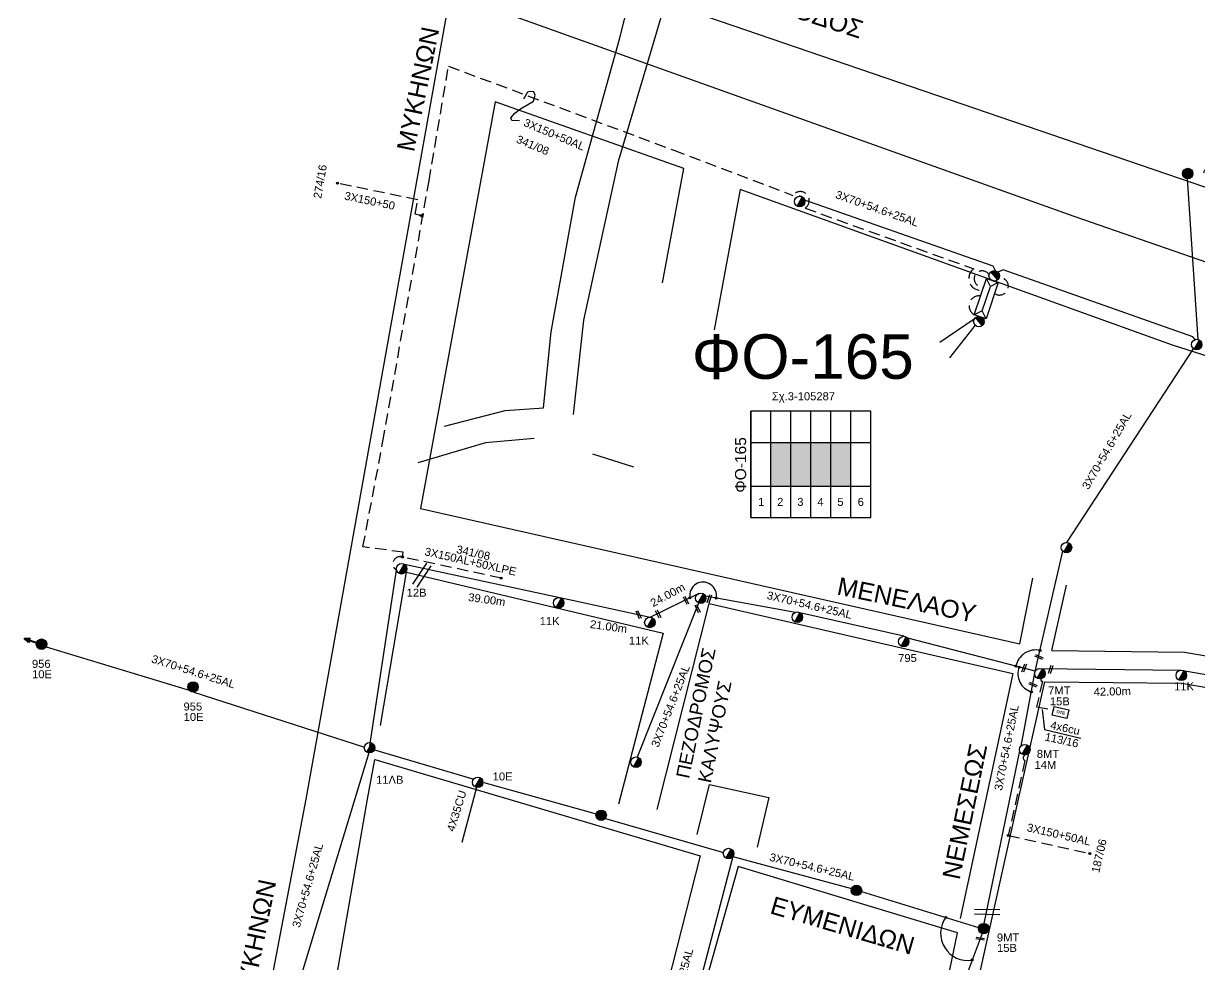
# Model space of a CAD drawing. Header units: millimetres. Extents: x 911 to 5440, y 753 to 2084.
# Drawn here: x 2062.3 to 2326.9, y 1345.3 to 1557 of the extents above; entities that cross this region are included whole.
import ezdxf
from ezdxf.enums import TextEntityAlignment as Align

# ---------------------------------------------------------------- set-up
doc = ezdxf.new("R2010")
doc.units = ezdxf.units.MM
doc.linetypes.add('DASHED', pattern=[19.05, 12.7, -6.35])
for name, color, linetype in [('Pillar OTE', 7, 'Continuous'), ('Άγνωστα', 7, 'Continuous'), ('Ασφαλειοκιβώτια Χ.Τ 6 αναχωρήσεων', 7, 'Continuous'), ('Γέφυρες Εναέριου Δικτύου', 7, 'Continuous'), ('Γυμνά εναέρια ΧΤ (3Φ)   4x35AL', 7, 'Continuous'), ('Επίτονοι', 7, 'Continuous'), ('Επιγραφές - Σχήματα', 7, 'Continuous'), ('Καλώδια ΧΤ   3x150+50AL', 7, 'DASHED'), ('Καλώδια ΧΤ   3x150AL+50CU XLPE', 7, 'DASHED'), ('Καλώδια ΧΤ   3x150AL+50XLPE', 7, 'DASHED'), ('Μηχανική τομή', 7, 'Continuous'), ('Στύλος Ξύλινος', 7, 'Continuous'), ('Στύλος Ξύλινος @ 1', 7, 'Continuous'), ('Στύλος ΦΜ', 7, 'Continuous'), ('Στύλος ΦΜ @ 1', 7, 'Continuous'), ('Συνδέσεις', 7, 'Continuous'), ('Συνεστραμμένα ΧΤ   3x70+54.6+25 AL', 7, 'SYN_LINE'), ('Τομή', 7, 'Continuous'), ('Υποσταθμός εναέριος 2 στύλων', 7, 'Continuous'), ('Υποσταθμός πόλεως', 7, 'Continuous'), ('Υπόβαθρο ΔΕΗ', 7, 'Continuous'), ('Υπόγεια καλώδια Παροχών ΧΤ   4x50AL', 7, 'DASHED'), ('Υπόγεια καλώδια Παροχών ΧΤ   4x6', 7, 'DASHED')]:
    doc.layers.add(name, color=color, linetype=linetype)
doc.styles.get("Standard").update_dxf_attribs({"font": 'arial.ttf'})
doc.linetypes.add('SYN_LINE', pattern='A,0.5,-0.0001,["/\\/\\/\\/",Standard,S=0.1,R=0,X=0,Y=-0.05],-0.25', length=0.7501)
doc.dimstyles.new('ISO-25', dxfattribs={"dimtxt": 2.5, "dimasz": 1.8, "dimexe": 1.25, "dimexo": 0.625, "dimtad": 1, "dimtxsty": 'Standard', "dimcen": 1.8, "dimadec": 0, "dimazin": 0, "dimtfac": 1, "dimtmove": 0, "dimatfit": 3, "dimfxl": 1.25, "dimarcsym": 0})

# ---------------------------------------------------------------- blocks, each defined once
blk = doc.blocks.new('ΥΠΑΡΧΩΝ ΤΣΙΜΕΝΤΕΝΙΟΣ ΣΤΥΛΟΣ')
at = {"layer": 'Στύλος ΦΜ'}
blk.add_hatch(color=7, dxfattribs=at).paths.add_polyline_path([(-1.29, -2.28, 0.574793), (2.62, 0, 0.268822), (1.3, 2.27)])
at = {"layer": 'Στύλος ΦΜ', "color": 7}
blk.add_line((-1.29, -2.28), (1.3, 2.27), dxfattribs=at)
blk.add_circle((0, 0), 2.62, dxfattribs=at)
at = {"layer": 'Στύλος ΦΜ', "flags": 4}
for tag, p in [('ΑΡΙΘΜΟΣ', (-4.68, 8.05)), ('ΤΥΠΟΣ', (-4.91, 3.03))]:
    blk.add_attdef(tag, p, '', height=4, dxfattribs=at)
blk = doc.blocks.new('ΥΠΑΡΧΩΝ ΞΥΛΙΝΟΣ ΣΤΥΛΟΣ')
at = {"layer": 'Στύλος Ξύλινος'}
h = blk.add_hatch(color=7, dxfattribs=at)
h.paths.add_polyline_path([(-2.62, 0, 0.270008), (-1.29, -2.28), (1.3, 2.27, 0.576266)])
h.paths.add_polyline_path([(-1.29, -2.28, 0.574793), (2.62, 0, 0.268822), (1.3, 2.27)])
at = {"layer": 'Στύλος Ξύλινος', "color": 7}
blk.add_line((-1.29, -2.28), (1.3, 2.27), dxfattribs=at)
blk.add_circle((0, 0), 2.62, dxfattribs=at)
at = {"layer": 'Στύλος Ξύλινος', "flags": 4}
for tag, p in [('ΑΡΙΘΜΟΣ', (-4.91, 8.6)), ('ΤΥΠΟΣ', (-4.85, 3.39))]:
    blk.add_attdef(tag, p, '', height=4, dxfattribs=at)
blk = doc.blocks.new('ΕΠΙΤΟΝΟΣ')
at = {"layer": 'Επίτονοι', "lineweight": 40, "ltscale": 40}
blk.add_hatch(color=256, dxfattribs=at).paths.add_polyline_path([(-1.13, 6.47), (0, 9.1), (1.13, 6.47)])
for p, q in [((-1.13, 6.47), (0, 9.1)), ((1.13, 6.47), (-1.13, 6.47)), ((-1.13, 6.47), (0, 6.47)), ((0, 9.1), (1.13, 6.47)), ((0, 6.47), (0, 0))]:
    blk.add_line(p, q, dxfattribs=at)
blk = doc.blocks.new('ΑΣΦΑΛΕΙΟΚΙΒΩΤΙΟ ΥΠΟΣΤΑΘΜΟΥ 6 ΑΝΑΧΩΡΗΣΕΩΝ')
at = {"layer": 'Ασφαλειοκιβώτια Χ.Τ 6 αναχωρήσεων', "ltscale": 40}
for p, q in [((-23.91, 27), (23.91, 27)), ((-9.83, 27), (-9.83, -27)), ((9.83, 27), (9.83, -27)), ((-23.91, 18), (23.91, 18)), ((-23.91, 9), (23.91, 9)), ((-23.91, 0), (23.91, 0)), ((-23.91, -9), (23.91, -9)), ((-23.91, -18), (23.91, -18))]:
    blk.add_line(p, q, dxfattribs=at)
at = {"layer": 'Ασφαλειοκιβώτια Χ.Τ 6 αναχωρήσεων'}
blk.add_lwpolyline([(-23.91, -27), (23.91, -27), (23.91, 27), (-23.91, 27)], close=True, dxfattribs=at)
for s, p in [('1', (-18.7, 23.8)), ('2', (-18.7, 15.23)), ('3', (-18.7, 6.16)), ('4', (-18.7, -2.87)), ('5', (-18.7, -11.88)), ('6', (-18.7, -21.01))]:
    blk.add_text(s, height=3.6, rotation=270, dxfattribs=at).set_placement(p)
at = {"layer": 'Ασφαλειοκιβώτια Χ.Τ 6 αναχωρήσεων', "ltscale": 40}
for tag, height, p in [('ΟΝΟΜΑ', 5, (-0.27, 31.68)), ('ΚΕΙΜΕΝΟ 1', 2, (16.95, 22.41)), ('ΚΕΙΜΕΝΟ 2', 2, (16.95, 13.71)), ('ΚΕΙΜΕΝΟ 3', 2, (16.95, 4.31)), ('ΚΕΙΜΕΝΟ 4', 2, (16.95, -4.67)), ('ΚΕΙΜΕΝΟ 5', 2, (16.95, -13.51)), ('ΚΕΙΜΕΝΟ 6', 2, (16.95, -22.43)), ('ΣΧ', 2, (-0.21, -29.21))]:
    blk.add_attdef(tag, text='', height=height, dxfattribs=at).set_placement(p, align=Align.MIDDLE_CENTER)
blk = doc.blocks.new('ΥΠΟΣΤΑΘΜΟΣ ΕΝΑΕΡΙΟΣ ΕΠΙ 2 ΣΤΥΛΩΝ')
at = {"layer": 'Υποσταθμός εναέριος 2 στύλων', "linetype": 'Continuous'}
for points in [[(-11.97, -2.11, 0.574793), (-8.45, -0.07, 0.268822), (-9.64, 1.98)], [(9.68, -2.15, 0.574793), (13.19, -0.1, 0.268822), (12.01, 1.95)]]:
    blk.add_hatch(color=256, dxfattribs=at).paths.add_polyline_path(points)
for p, q in [((-11.97, -2.11), (-9.64, 1.98)), ((9.68, -2.15), (12.01, 1.95))]:
    blk.add_line(p, q, dxfattribs=at)
for centre in [(-10.81, -0.07), (10.84, -0.1)]:
    blk.add_circle(centre, 2.36, dxfattribs=at)
at = {"layer": 'Υποσταθμός πόλεως', "linetype": 'Continuous', "ltscale": 40}
blk.add_lwpolyline([(-8.57, 2.82), (8.57, 2.82), (8.57, -2.82), (-8.57, -2.82)], close=True, dxfattribs=at)
for points in [[(-5.75, 0), (-8.57, 2.82)], [(-8.57, -2.82), (-5.75, 0)], [(-5.75, 0), (5.75, 0)], [(5.75, 0), (8.57, 2.82)], [(8.57, -2.82), (5.75, 0)]]:
    blk.add_lwpolyline(points, dxfattribs=at)
at = {"layer": 'Υποσταθμός εναέριος 2 στύλων', "ltscale": 40, "flags": 1}
for tag, p in [('ΜΕΤΑΣΧΗΜΑΤΙΣΜΟΣ', (14.09, 2.51)), ('ΙΣΧΥΣ', (14.07, -0.28)), ('ΑΡΙΘΜΟΣ', (14.19, -3))]:
    blk.add_attdef(tag, p, '', height=1.8, dxfattribs=at)
blk = doc.blocks.new('_ΣΥΝΔΕΣΗ')
at = {"layer": 'Συνδέσεις', "linetype": 'SYN_LINE', "ltscale": 40}
blk.add_hatch(color=256, dxfattribs=at).paths.add_polyline_path([(0.5, -0.01, 1), (-0.5, -0.01, 1)])
at = {"layer": 'Συνδέσεις'}
blk.add_circle((0, -0.01), 0.5, dxfattribs=at)
blk = doc.blocks.new('ΤΟΜΗ')
at = {"layer": 'Τομή', "ltscale": 40}
for p, q in [((-5.68, 0), (5.68, 0)), ((5.68, -2.33), (-5.68, -2.33))]:
    blk.add_line(p, q, dxfattribs=at)
blk = doc.blocks.new('ΜΗΧΑΝΙΚΗ ΤΟΜΗ')
at = {"layer": 'Μηχανική τομή', "ltscale": 40}
for p, q in [((-1.89, 0.78), (1.89, 0.78)), ((1.89, 0), (-1.89, 0))]:
    blk.add_line(p, q, dxfattribs=at)
blk = doc.blocks.new('PILLAR ΟΤΕ')
at = {"layer": 'Pillar OTE', "ltscale": 40}
blk.add_lwpolyline([(-3.31, 2.02), (3.39, 2.02), (3.39, -1.99), (-3.31, -1.99)], close=True, dxfattribs=at)
at = {"layer": 'Pillar OTE', "insert": (-1.81, 0.71), "char_height": 1.3575, "width": 109.961, "attachment_point": 1}
blk.add_mtext('{\\fArial|b1|i0|c161|p34;OTE}', dxfattribs=at)

msp = doc.modelspace()

# ---------------------------------------------------------------- hatches: boundary and pattern name
at = {"layer": 'Pillar OTE', "ltscale": 40}
h = msp.add_hatch(color=256, dxfattribs=at)
h.dxf.hatch_style = 1
h.paths.add_polyline_path([(2152.19, 1514.09), (2151.33, 1513.87), (2152.06, 1513.34)])
at = {"layer": 'Ασφαλειοκιβώτια Χ.Τ 6 αναχωρήσεων'}
for color, points in [(6, [(2234.95, 1462.73), (2230.45, 1462.73), (2230.45, 1452.9), (2234.95, 1452.9)]), (62, [(2239.45, 1462.73), (2234.95, 1462.73), (2234.95, 1452.9), (2239.45, 1452.9)]), (5, [(2243.95, 1462.73), (2239.45, 1462.73), (2239.45, 1452.9), (2243.95, 1452.9)])]:
    msp.add_hatch(color=color, dxfattribs=at).paths.add_polyline_path(points)
at = {"layer": 'Καλώδια ΧΤ   3x150AL+50CU XLPE', "linetype": 'DASHED', "ltscale": 0.2}
h = msp.add_hatch(color=27, dxfattribs=at)
h.dxf.hatch_style = 1
h.paths.add_polyline_path([(2248.45, 1462.73), (2243.95, 1462.73), (2243.95, 1452.9), (2248.45, 1452.9)])

# ---------------------------------------------------------------- linework, layer by layer
at = {"layer": 'Pillar OTE', "ltscale": 40}
msp.add_lwpolyline([(2152.06, 1513.34), (2151.33, 1513.87), (2152.19, 1514.09), (2152.06, 1513.34)], dxfattribs=at)
at = {"layer": 'Άγνωστα'}
msp.add_lwpolyline([(2326.56, 1485.9), (2324.15, 1522.04)], dxfattribs=at)
at = {"layer": 'Άγνωστα', "color": 27, "linetype": 'DASHED', "ltscale": 0.2}
msp.add_arc((2281.9, 1497.85), 1.96, 235.1957, 93.4085, dxfattribs=at)
at = {"layer": 'Γέφυρες Εναέριου Δικτύου', "ltscale": 0.2}
msp.add_arc((2274.71, 1352.33), 6.09, 144.0358, 279.7615, dxfattribs=at)
at = {"layer": 'Γυμνά εναέρια ΧΤ (3Φ)   4x35AL', "color": 30, "linetype": 'SYN_LINE', "ltscale": 15}
msp.add_line((2164.48, 1386.28), (2160.92, 1372.74), dxfattribs=at)
at = {"layer": 'Επιγραφές - Σχήματα'}
msp.add_lwpolyline([(2173.85, 1535.07), (2172.13, 1535.16), (2171.96, 1535.76), (2172.86, 1536.79), (2174.11, 1537.78), (2176.99, 1539.46), (2177.37, 1540.85), (2177.12, 1541.61), (2176.31, 1541.7), (2175.71, 1541.54), (2174.78, 1539.94)], dxfattribs=at)
at = {"layer": 'Επιγραφές - Σχήματα', "color": 0, "linetype": 'Continuous', "ltscale": 0.2}
for centre, radius, start, end in [((2215.18, 1428.31), 3, 348.4837, 189.7259), ((2290.05, 1411.46), 4.6, 78.3038, 168.3572), ((2290.26, 1410.7), 4.24, 159.2944, 253.0793)]:
    msp.add_arc(centre, radius, start, end, dxfattribs=at)
at = {"layer": 'Καλώδια ΧΤ   3x150+50AL', "color": 5, "ltscale": 0.2}
msp.add_lwpolyline([(2147.52, 1436.98), (2147.7, 1438.03), (2138.66, 1439.27), (2143.15, 1462.99), (2153.52, 1521.58), (2157.91, 1547.35), (2208.57, 1528.47), (2235.37, 1518.28, -1.219561), (2238.12, 1515.43), (2276.06, 1501.77, 0.792204), (2278.07, 1497.01)], format="xyb", dxfattribs=at)
at = {"layer": 'Καλώδια ΧΤ   3x150+50AL', "color": 27, "ltscale": 0.2}
msp.add_lwpolyline([(2287.7, 1392.47, 0.668828), (2287.58, 1391.17), (2283.85, 1374.36), (2302.37, 1370.21)], format="xyb", dxfattribs=at)
at = {"layer": 'Καλώδια ΧΤ   3x150+50AL', "color": 5, "ltscale": 0.2}
msp.add_arc((2147.04, 1435.42), 1.63, 72.7519, 241.6581, dxfattribs=at)
at = {"layer": 'Καλώδια ΧΤ   3x150AL+50CU XLPE', "color": 5, "linetype": 'DASHED', "ltscale": 0.2}
msp.add_lwpolyline([(2151.33, 1513.87), (2151.33, 1513.87), (2150.39, 1514.06), (2150.97, 1517.3), (2132.94, 1521.03)], dxfattribs=at)
at = {"layer": 'Καλώδια ΧΤ   3x150AL+50CU XLPE', "linetype": 'DASHED', "ltscale": 0.2}
msp.add_arc((2236.9, 1516.91), 1.18, 333.2565, 159.5869, dxfattribs=at)
at = {"layer": 'Καλώδια ΧΤ   3x150AL+50CU XLPE', "color": 6, "linetype": 'DASHED', "ltscale": 0.2}
msp.add_arc((2277.97, 1499.53), 1.79, 30.2371, 281.3799, dxfattribs=at)
at = {"layer": 'Καλώδια ΧΤ   3x150AL+50XLPE', "color": 5, "ltscale": 0.2}
msp.add_lwpolyline([(2169.75, 1432.22), (2147.52, 1436.98)], dxfattribs=at)
at = {"layer": 'Συνεστραμμένα ΧΤ   3x70+54.6+25 AL', "color": 5, "ltscale": 20}
msp.add_line((2140.14, 1394.07), (2146.2, 1434.01), dxfattribs=at)
at = {"layer": 'Συνεστραμμένα ΧΤ   3x70+54.6+25 AL', "color": 27, "ltscale": 20}
for p, q in [((2147.97, 1435.37), (2186.1, 1427.19)), ((2185.4, 1427.34), (2203.25, 1423.42))]:
    msp.add_line(p, q, dxfattribs=at)
at = {"layer": 'Συνεστραμμένα ΧΤ   3x70+54.6+25 AL', "color": 27, "ltscale": 10}
msp.add_line((2203.25, 1423.42), (2214.28, 1428.81), dxfattribs=at)
at = {"layer": 'Συνεστραμμένα ΧΤ   3x70+54.6+25 AL', "color": 6, "ltscale": 20}
msp.add_lwpolyline([(2280.93, 1501.35), (2280.44, 1502.38), (2237.63, 1517.35), (2238.04, 1517.21)], dxfattribs=at)
at = {"layer": 'Συνεστραμμένα ΧΤ   3x70+54.6+25 AL', "color": 27, "ltscale": 20}
for points in [[(2325.86, 1485.88), (2325.37, 1486.47), (2282.71, 1501.57), (2281.49, 1501.04)], [(2297, 1440.26), (2325.54, 1483.82)], [(2289.91, 1411.26), (2296.08, 1438.27)], [(2214.18, 1426.61), (2200.34, 1391.96)], [(2235.94, 1424.51), (2215.74, 1428.14)], [(2260.31, 1419.13), (2236.96, 1424.43)], [(2289.91, 1411.26), (2261.23, 1418.71)], [(2286.71, 1394.45), (2289.91, 1411.26)], [(2278.44, 1354.56), (2286.42, 1393.34)]]:
    msp.add_lwpolyline(points, dxfattribs=at)
at = {"layer": 'Συνεστραμμένα ΧΤ   3x70+54.6+25 AL', "color": 62, "ltscale": 10}
for points in [[(2276.18, 1490.49), (2268.45, 1485.23)], [(2276.39, 1489.11), (2270.65, 1481.8)]]:
    msp.add_lwpolyline(points, dxfattribs=at)
at = {"layer": 'Συνεστραμμένα ΧΤ   3x70+54.6+25 AL', "color": 30, "ltscale": 20}
for points in [[(2067.35, 1416.74), (2099.55, 1406.98)], [(2100.62, 1406.58), (2138.98, 1394.22)], [(2139.96, 1392.9), (2124.09, 1340.65)], [(2141.24, 1393.63), (2163.63, 1387.01)], [(2165.86, 1386.25), (2191.12, 1379.19)], [(2193.21, 1378.18), (2219.74, 1370.47)], [(2221.86, 1369.6), (2214.18, 1340.15)], [(2221.86, 1369.6), (2248.6, 1362.44)], [(2250.84, 1361.73), (2277.16, 1353.64)], [(2277.96, 1352.27), (2268.1, 1325.89)]]:
    msp.add_lwpolyline(points, dxfattribs=at)
at = {"layer": 'Συνεστραμμένα ΧΤ   3x70+54.6+25 AL', "color": 27, "linetype": 'SYN_LINE', "ltscale": 20}
msp.add_lwpolyline([(2290.77, 1411.88), (2322.75, 1411.54), (2351.64, 1406.49), (2371.84, 1403.24), (2371.84, 1403.24)], dxfattribs=at)
at = {"layer": 'Υπόβαθρο ΔΕΗ', "ltscale": 0.2}
for points in [[(2157.04, 1466.41), (2170.63, 1469.92), (2179.28, 1470.48), (2181.02, 1487.62), (2186.51, 1517.87), (2196.37, 1553.44), (2213.43, 1621.39), (2232.11, 1691.73), (2234.49, 1703.74), (2234.57, 1726.05), (2231.33, 1748.66), (2224.93, 1778.9)], [(2231.25, 1779.13), (2237.27, 1754.2), (2239.97, 1733.56), (2241.91, 1713.84), (2240.91, 1694.2), (2232.66, 1665.02), (2222.32, 1625.53), (2206.53, 1561.09), (2196.07, 1525.93), (2188.24, 1490.27), (2185.95, 1469.03)], [(2081.13, 1604.74), (2425.53, 1486.84)], [(2116.8, 1334.86), (2125.9, 1382.53), (2158.32, 1563.79), (2298.56, 1513.6), (2416.74, 1472.67), (2461.4, 1544.63)], [(2206.07, 1498.62), (2210.82, 1524.31), (2168.39, 1539.34), (2151.61, 1447.86), (2286.46, 1417.44), (2289.34, 1432.2)], [(2402.82, 1453.69), (2401.9, 1458.48), (2364.14, 1470.82), (2320.75, 1484.58), (2223.53, 1519.59), (2217.66, 1488.04)], [(2177.2, 1463.64), (2166.23, 1462.66), (2150.99, 1458.13)], [(2199.63, 1457.21), (2190.38, 1460.1)], [(2142.6, 1399.08), (2148.49, 1433.59), (2206.23, 1419.86), (2196.17, 1381.36)], [(2293.64, 1415.91), (2296.94, 1430.63)], [(2204.87, 1380.18), (2216.54, 1426.54), (2284.84, 1410.79), (2273.01, 1355.63)], [(2293.64, 1415.91), (2323.47, 1415.6), (2352.16, 1410.66), (2373.89, 1406.92)], [(2362.89, 1382.53), (2335.4, 1334.9), (2313.05, 1292.64), (2271.04, 1291.47), (2270.08, 1310.25), (2284, 1372.71), (2286.16, 1382.53), (2292.07, 1408.92)], [(2292.07, 1408.92), (2322.84, 1408.6), (2350.97, 1403.76), (2372.71, 1400.02)], [(2292.02, 1398.19), (2300.18, 1396.22)], [(2132.27, 1339.8), (2139.71, 1382.53), (2141.3, 1391.39), (2214.49, 1369.77), (2198.79, 1307.93), (2181.25, 1315.01)], [(2213.88, 1374.58), (2216.61, 1385.79), (2229.98, 1382.85), (2227.33, 1371.73)], [(2272.45, 1352.47), (2223.05, 1367.36), (2205.61, 1305.43), (2243.18, 1290.19), (2248.06, 1289.6), (2254.27, 1289.68), (2259.46, 1289.95), (2272.45, 1352.47)]]:
    msp.add_lwpolyline(points, dxfattribs=at)
at = {"layer": 'Υπόβαθρο ΔΕΗ', "color": 62, "linetype": 'DASHED', "ltscale": 0.2}
msp.add_arc((2277.28, 1493.44), 2.25, 81.3229, 241.6759, dxfattribs=at)
at = {"layer": 'Υπόγεια καλώδια Παροχών ΧΤ   4x6', "color": 27, "linetype": 'DASHED', "ltscale": 0.2}
msp.add_lwpolyline([(2291.31, 1409.59, 0.861397), (2291.51, 1409.05), (2290.21, 1403.24), (2294.14, 1402.56)], format="xyb", dxfattribs=at)

# ---------------------------------------------------------------- block references
at = {"layer": 'Pillar OTE', "xscale": 0.5, "yscale": 0.5, "zscale": 0.5, "rotation": 347.5241577349826}
msp.add_blockref('PILLAR ΟΤΕ', (2295.58, 1402), dxfattribs=at)
at = {"layer": 'Ασφαλειοκιβώτια Χ.Τ 6 αναχωρήσεων', "xscale": 0.5, "yscale": 0.5, "zscale": 0.5, "rotation": 90}
msp.add_blockref('ΑΣΦΑΛΕΙΟΚΙΒΩΤΙΟ ΥΠΟΣΤΑΘΜΟΥ 6 ΑΝΑΧΩΡΗΣΕΩΝ', (2239.45, 1457.81), dxfattribs=at).add_auto_attribs({'ΟΝΟΜΑ': 'ΦΟ-165'})
at = {"layer": 'Επίτονοι', "xscale": 0.4499999999996478, "yscale": 0.4499999999996478, "zscale": 0.4499999999996478, "rotation": 72.11662443199516}
msp.add_blockref('ΕΠΙΤΟΝΟΣ', (2066.34, 1417.35), dxfattribs=at)
at = {"layer": 'Μηχανική τομή'}
for p, xscale, yscale, zscale, rotation in [((2211.16, 1427.11), 0.5000000000001824, 0.5000000000001824, 0.5000000000001824, 295.2494022547205), ((2213.78, 1425.27), 0.5000000000001824, 0.5000000000001824, 0.5000000000001824, 295.2494022547205), ((2216.41, 1427.62), 0.5000000000001824, 0.5000000000001824, 0.5000000000001824, 251.2040579046198), ((2200.5, 1423.9), 0.5000000000001824, 0.5000000000001824, 0.5000000000001824, 295.2494022547205), ((2204.88, 1424.04), 0.5000000000001824, 0.5000000000001824, 0.5000000000001824, 295.2494022547205), ((2287.23, 1412.07), 0.5000000000001824, 0.5000000000001824, 0.5000000000001824, 251.2040579046198), ((2290.82, 1414.66), 0.5000000000001824, 0.5000000000001824, 0.5000000000001824, 155.5427665052285), ((2293.18, 1411.72), 0.5000000000001824, 0.5000000000001824, 0.5000000000001824, 251.2040579046198), ((2289.5, 1408.43), 0.5000000000001824, 0.5000000000001824, 0.5000000000001824, 155.5427665052285), ((2277.46, 1350.93), 0.5000000000001154, 0.5000000000001154, 0.5000000000001154, 349.1937471031624)]:
    msp.add_blockref('ΜΗΧΑΝΙΚΗ ΤΟΜΗ', p, dxfattribs=dict(at, xscale=xscale, yscale=yscale, zscale=zscale, rotation=rotation))
at = {"layer": 'Στύλος Ξύλινος @ 1', "ltscale": 40}
ref = msp.add_blockref('ΥΠΑΡΧΩΝ ΞΥΛΙΝΟΣ ΣΤΥΛΟΣ', (2324.21, 1523.21), dxfattribs=dict(at, xscale=0.4499999999998181, yscale=0.4499999999998181, zscale=0.4499999999998181))
ref.add_attrib('ΤΥΠΟΣ', '4MT', (2327.62, 1523.03), dxfattribs={"layer": 'Στύλος Ξύλινος', "height": 1.8, "flags": 4})
ref = msp.add_blockref('ΥΠΑΡΧΩΝ ΞΥΛΙΝΟΣ ΣΤΥΛΟΣ', (2066.34, 1417.35), dxfattribs=dict(at, xscale=0.4499999999998181, yscale=0.4499999999998181, zscale=0.4499999999998181))
ref.add_attrib('ΤΥΠΟΣ', '10E', (2064.22, 1409.7), dxfattribs={"layer": 'Στύλος Ξύλινος', "height": 1.8, "flags": 4})
ref.add_attrib('ΑΡΙΘΜΟΣ', '956', (2064.19, 1412.04), dxfattribs={"layer": 'Στύλος Ξύλινος', "height": 1.8, "flags": 4})
ref = msp.add_blockref('ΥΠΑΡΧΩΝ ΞΥΛΙΝΟΣ ΣΤΥΛΟΣ', (2100.44, 1407.75), dxfattribs=dict(at, xscale=0.4499999999998181, yscale=0.4499999999998181, zscale=0.4499999999998181))
ref.add_attrib('ΤΥΠΟΣ', '10E', (2098.32, 1400.1), dxfattribs={"layer": 'Στύλος Ξύλινος', "height": 1.8, "flags": 4})
ref.add_attrib('ΑΡΙΘΜΟΣ', '955', (2098.29, 1402.44), dxfattribs={"layer": 'Στύλος Ξύλινος', "height": 1.8, "flags": 4})
at = {"layer": 'Στύλος Ξύλινος @ 1', "ltscale": 40, "xscale": 0.4499999999998181, "yscale": 0.4499999999998181, "zscale": 0.4499999999998181}
for p in [(2192.25, 1378.88), (2249.69, 1361.98)]:
    msp.add_blockref('ΥΠΑΡΧΩΝ ΞΥΛΙΝΟΣ ΣΤΥΛΟΣ', p, dxfattribs=at)
at = {"layer": 'Στύλος Ξύλινος @ 1', "ltscale": 40}
ref = msp.add_blockref('ΥΠΑΡΧΩΝ ΞΥΛΙΝΟΣ ΣΤΥΛΟΣ', (2278.31, 1353.39), dxfattribs=dict(at, xscale=0.4499999999998181, yscale=0.4499999999998181, zscale=0.4499999999998181))
ref.add_attrib('ΤΥΠΟΣ', '15B', (2281.31, 1348.15), dxfattribs={"layer": 'Στύλος Ξύλινος', "height": 1.8, "flags": 4})
ref.add_attrib('ΑΡΙΘΜΟΣ', '9MT', (2281.28, 1350.49), dxfattribs={"layer": 'Στύλος Ξύλινος', "height": 1.8, "flags": 4})
ref = msp.add_blockref('ΥΠΑΡΧΩΝ ΞΥΛΙΝΟΣ ΣΤΥΛΟΣ', (2278.31, 1353.39), dxfattribs=dict(at, xscale=0.4499999999998181, yscale=0.4499999999998181, zscale=0.4499999999998181))
ref.add_attrib('ΤΥΠΟΣ', '15B', (2281.31, 1348.15), dxfattribs={"layer": 'Στύλος Ξύλινος', "height": 1.8, "flags": 4})
ref.add_attrib('ΑΡΙΘΜΟΣ', '9MT', (2281.28, 1350.49), dxfattribs={"layer": 'Στύλος Ξύλινος', "height": 1.8, "flags": 4})
at = {"layer": 'Στύλος ΦΜ @ 1', "ltscale": 40, "xscale": 0.4499999999998181, "yscale": 0.4499999999998181, "zscale": 0.4499999999998181}
for p in [(2236.9, 1516.91), (2296.93, 1439.08), (2214.65, 1427.69), (2236.39, 1423.43), (2200.09, 1390.81), (2220.9, 1370.28)]:
    msp.add_blockref('ΥΠΑΡΧΩΝ ΤΣΙΜΕΝΤΕΝΙΟΣ ΣΤΥΛΟΣ', p, dxfattribs=at)
at = {"layer": 'Στύλος ΦΜ @ 1', "ltscale": 40}
ref = msp.add_blockref('ΥΠΑΡΧΩΝ ΤΣΙΜΕΝΤΕΝΙΟΣ ΣΤΥΛΟΣ', (2326.24, 1484.76), dxfattribs=dict(at, xscale=0.4499999999998181, yscale=0.4499999999998181, zscale=0.4499999999998181))
ref.add_attrib('ΤΥΠΟΣ', '5MT', (2329.23, 1482.6), dxfattribs={"layer": 'Στύλος ΦΜ', "height": 1.8, "flags": 4})
ref = msp.add_blockref('ΥΠΑΡΧΩΝ ΤΣΙΜΕΝΤΕΝΙΟΣ ΣΤΥΛΟΣ', (2147.34, 1434.31), dxfattribs=dict(at, xscale=0.4499999999998181, yscale=0.4499999999998181, zscale=0.4499999999998181))
ref.add_attrib('ΤΥΠΟΣ', '12B', (2148.49, 1428.05), dxfattribs={"layer": 'Στύλος ΦΜ', "height": 1.8, "flags": 4})
ref = msp.add_blockref('ΥΠΑΡΧΩΝ ΤΣΙΜΕΝΤΕΝΙΟΣ ΣΤΥΛΟΣ', (2182.68, 1426.65), dxfattribs=dict(at, xscale=0.4499999999998181, yscale=0.4499999999998181, zscale=0.4499999999998181))
ref.add_attrib('ΤΥΠΟΣ', '11K', (2178.42, 1421.66), dxfattribs={"layer": 'Στύλος ΦΜ', "height": 1.8, "flags": 4})
ref = msp.add_blockref('ΥΠΑΡΧΩΝ ΤΣΙΜΕΝΤΕΝΙΟΣ ΣΤΥΛΟΣ', (2203.21, 1422.25), dxfattribs=dict(at, xscale=0.4499999999998181, yscale=0.4499999999998181, zscale=0.4499999999998181))
ref.add_attrib('ΤΥΠΟΣ', '11K', (2198.49, 1417.26), dxfattribs={"layer": 'Στύλος ΦΜ', "height": 1.8, "flags": 4})
ref = msp.add_blockref('ΥΠΑΡΧΩΝ ΤΣΙΜΕΝΤΕΝΙΟΣ ΣΤΥΛΟΣ', (2260.32, 1417.96), dxfattribs=dict(at, xscale=0.4499999999998181, yscale=0.4499999999998181, zscale=0.4499999999998181))
ref.add_attrib('ΤΥΠΟΣ', '795', (2259.07, 1413.35), dxfattribs={"layer": 'Στύλος ΦΜ', "height": 1.8, "flags": 4})
ref = msp.add_blockref('ΥΠΑΡΧΩΝ ΤΣΙΜΕΝΤΕΝΙΟΣ ΣΤΥΛΟΣ', (2290.95, 1410.72), dxfattribs=dict(at, xscale=0.4499999999998181, yscale=0.4499999999998181, zscale=0.4499999999998181))
ref.add_attrib('ΤΥΠΟΣ', '15B', (2293.2, 1403.6), dxfattribs={"layer": 'Στύλος ΦΜ', "height": 1.8, "flags": 4})
ref.add_attrib('ΑΡΙΘΜΟΣ', '7MT', (2292.81, 1406.06), dxfattribs={"layer": 'Στύλος ΦΜ', "height": 1.8, "flags": 4})
ref = msp.add_blockref('ΥΠΑΡΧΩΝ ΤΣΙΜΕΝΤΕΝΙΟΣ ΣΤΥΛΟΣ', (2322.77, 1410.36), dxfattribs=dict(at, xscale=0.4499999999998181, yscale=0.4499999999998181, zscale=0.4499999999998181))
ref.add_attrib('ΤΥΠΟΣ', '11K', (2321.15, 1406.97), dxfattribs={"layer": 'Στύλος ΦΜ', "height": 1.8, "flags": 4})
ref = msp.add_blockref('ΥΠΑΡΧΩΝ ΤΣΙΜΕΝΤΕΝΙΟΣ ΣΤΥΛΟΣ', (2140.14, 1394.07), dxfattribs=dict(at, xscale=0.4499999999998181, yscale=0.4499999999998181, zscale=0.4499999999998181))
ref.add_attrib('ΤΥΠΟΣ', '11ΛΒ', (2141.61, 1385.96), dxfattribs={"layer": 'Στύλος ΦΜ', "height": 1.8, "flags": 4})
ref = msp.add_blockref('ΥΠΑΡΧΩΝ ΤΣΙΜΕΝΤΕΝΙΟΣ ΣΤΥΛΟΣ', (2287.56, 1393.64), dxfattribs=dict(at, xscale=0.4499999999998181, yscale=0.4499999999998181, zscale=0.4499999999998181))
ref.add_attrib('ΤΥΠΟΣ', '14M', (2289.75, 1389.3), dxfattribs={"layer": 'Στύλος ΦΜ', "height": 1.8, "flags": 4})
ref.add_attrib('ΑΡΙΘΜΟΣ', '8MT', (2290.26, 1391.79), dxfattribs={"layer": 'Στύλος ΦΜ', "height": 1.8, "flags": 4})
ref = msp.add_blockref('ΥΠΑΡΧΩΝ ΤΣΙΜΕΝΤΕΝΙΟΣ ΣΤΥΛΟΣ', (2164.48, 1386.28), dxfattribs=dict(at, xscale=0.4499999999998181, yscale=0.4499999999998181, zscale=0.4499999999998181))
ref.add_attrib('ΤΥΠΟΣ', '10Ε', (2167.84, 1386.71), dxfattribs={"layer": 'Στύλος ΦΜ', "height": 1.8, "flags": 4})
at = {"layer": 'Συνδέσεις', "xscale": 0.4499999999998181, "yscale": 0.4499999999998181, "zscale": 0.4499999999998181}
for p in [(2132.94, 1521.03), (2147.52, 1436.98), (2169.75, 1432.22), (2212.22, 1427.81), (2218.12, 1427.72), (2290.98, 1415.97), (2285.55, 1412.4), (2286.3, 1412.2), (2289.03, 1406.65), (2283.85, 1374.36), (2302.21, 1370.25), (2269.78, 1355.91), (2275.74, 1346.34)]:
    msp.add_blockref('_ΣΥΝΔΕΣΗ', p, dxfattribs=at)
at = {"layer": 'Τομή'}
for p, xscale, yscale, zscale, rotation in [((2151.42, 1433.23), 0.4999999999999057, 0.4999999999999057, 0.4999999999999057, 56.31785258999412), ((2279.09, 1357.72), 0.4999999999999058, 0.4999999999999058, 0.4999999999999058, 358.9914101000523)]:
    msp.add_blockref('ΤΟΜΗ', p, dxfattribs=dict(at, xscale=xscale, yscale=yscale, zscale=zscale, rotation=rotation))
at = {"layer": 'Υποσταθμός εναέριος 2 στύλων', "xscale": 0.4999999999998619, "yscale": 0.4999999999998619, "zscale": 0.4999999999998619, "rotation": 71.4993845075908}
msp.add_blockref('ΥΠΟΣΤΑΘΜΟΣ ΕΝΑΕΡΙΟΣ ΕΠΙ 2 ΣΤΥΛΩΝ', (2278.9, 1495.07), dxfattribs=at)

# ---------------------------------------------------------------- texts
at = {"layer": 'Επιγραφές - Σχήματα', "attachment_point": 1}
for s, insert, char_height, width, rotation in [('ATTIKH OΔΟΣ', (2216.12, 1568.77), 4, 65.3338, 342.1461), ('ΜΥΚΗΝΩΝ ', (2146.22, 1528.71), 4, 11.1692, 78.3538), ('ΜΕΝΕΛΑΟΥ ', (2245.89, 1432.49), 4, 11.1692, 348.3538), ('ΠΕΖΟΔΡΟΜΟΣ ΚΑΛΥΨΟΥΣ ', (2209.07, 1387.59), 3, 11.1692, 78.3538), ('ΝΕΜΕΣΕΩΣ ', (2268.97, 1365), 4, 11.1692, 78.3538), ('ΜΥΚΗΝΩΝ ', (2109.54, 1336.96), 4, 11.1692, 78.3538), ('ΕΥΜΕΝΙΔΩΝ ', (2231.13, 1360.72), 4, 11.1692, 343.6001)]:
    msp.add_mtext(s, dxfattribs=dict(at, insert=insert, char_height=char_height, width=width, rotation=rotation))
at = {"layer": 'Επιγραφές - Σχήματα', "color": 7, "char_height": 1.8, "attachment_point": 1}
for s, insert, width, rotation in [('341/08', (2173.67, 1531.91), 168.3718, 337.2274), ('274/16', (2127.48, 1517.77), 168.3718, 80.3321), ('341/08', (2159.93, 1439.64), 168.3718, 347.5593), ('4X35CU', (2157.47, 1375.59), 9.8145, 72.8841), ('187/06', (2302.53, 1366.21), 168.3718, 77)]:
    msp.add_mtext(s, dxfattribs=dict(at, insert=insert, width=width, rotation=rotation))
at = {"layer": 'Επιγραφές - Σχήματα', "insert": (2212.62, 1487.04), "char_height": 10, "width": 11.1692, "attachment_point": 1}
msp.add_mtext('ΦΟ-165', dxfattribs=at)
at = {"layer": 'Επιγραφές - Σχήματα', "color": 7, "insert": (2230.66, 1474.02), "char_height": 1.8, "width": 168.3718, "attachment_point": 1}
msp.add_mtext('Σχ.3-105287', dxfattribs=at)
at = {"layer": 'Επιγραφές - Σχήματα', "color": 0, "linetype": 'SYN_LINE', "ltscale": 0.2, "char_height": 1.8, "attachment_point": 1}
for s, insert, rotation in [('39.00m', (2162.5, 1428.87), 352.1153), ('24.00m', (2203.09, 1427.25), 28.2956), ('21.00m', (2189.89, 1422.8), 352.1153), ('42.00m', (2303.02, 1407.53), 1.3974)]:
    msp.add_mtext_dynamic_manual_height_columns(s, width=7.5156, gutter_width=12.5, heights=[0], dxfattribs=dict(at, insert=insert, rotation=rotation))
at = {"layer": 'Καλώδια ΧΤ   3x150+50AL', "color": 7, "char_height": 1.8, "width": 168.3718, "attachment_point": 1}
for s, insert, rotation in [('3X150+50AL', (2175.33, 1535.65), 337.2274), ('3X150+50', (2134.73, 1519.15), 348.1716), ('3X150+50AL', (2288.31, 1377.09), 347)]:
    msp.add_mtext(s, dxfattribs=dict(at, insert=insert, rotation=rotation))
at = {"layer": 'Καλώδια ΧΤ   3x150AL+50XLPE', "color": 7, "insert": (2162.86, 1435.94), "char_height": 1.8, "width": 27.8484, "attachment_point": 5, "rotation": 347.2942}
msp.add_mtext('3X150AL+50XLPE', dxfattribs=at)
at = {"layer": 'Συνεστραμμένα ΧΤ   3x70+54.6+25 AL', "color": 7, "char_height": 1.8, "width": 168.3718, "attachment_point": 1}
for insert, rotation in [((2245.4, 1519.44), 340.6037), ((2300.32, 1452.89), 60.0114), ((2229.82, 1429.31), 346.6137), ((2091.46, 1415.02), 342.4168), ((2203.44, 1394.68), 68.5753), ((2280.66, 1384.67), 78.8174), ((2122.69, 1353.95), 74.2293), ((2230.4, 1370.42), 346.6137), ((2205.96, 1330.31), 74.2293)]:
    msp.add_mtext('3X70+54.6+25AL', dxfattribs=dict(at, insert=insert, rotation=rotation))
at = {"layer": 'Υπόγεια καλώδια Παροχών ΧΤ   4x50AL', "color": 7, "ltscale": 0.2, "char_height": 1.8, "attachment_point": 1, "rotation": 347.641}
for s, insert in [('4x6cu', (2293.57, 1400.1)), ('113/16', (2292.32, 1397.49))]:
    msp.add_mtext_dynamic_manual_height_columns(s, width=1.8, gutter_width=12.5, heights=[0.118], dxfattribs=dict(at, insert=insert))

# ---------------------------------------------------------------- leaders
at = {"layer": 'Επιγραφές - Σχήματα', "ltscale": 40}
msp.add_leader([(2291.5, 1402.66), (2292.02, 1398.19)], dimstyle='ISO-25', override={"dimasz": 1, "dimtad": 0}, dxfattribs=at)

doc.saveas('drawing.dxf')
